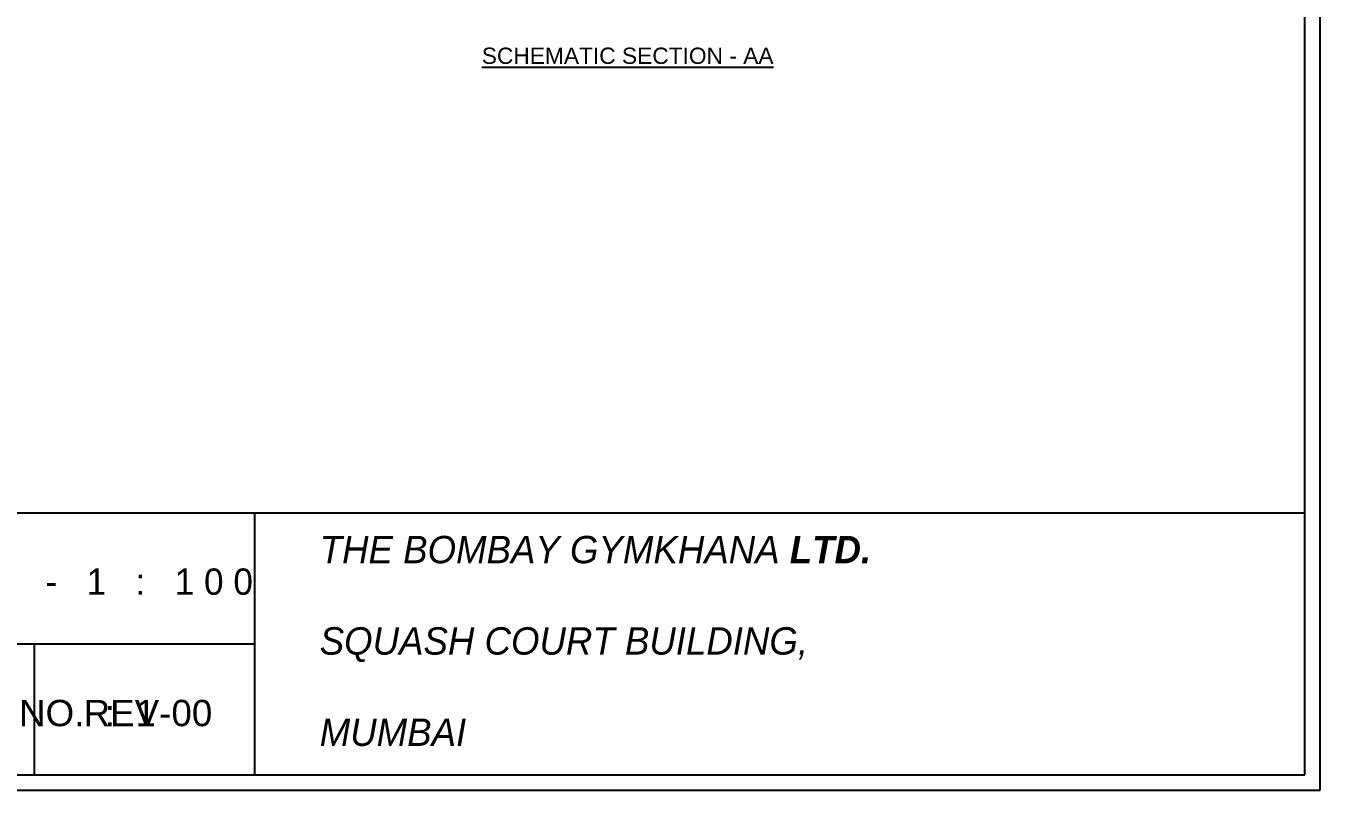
# Model space of a CAD drawing. Header units: millimetres. Extents: x -634016 to -633680, y -35980 to -35884.
# Drawn here: x -633911.2 to -633851.6, y -35977.5 to -35942.3 of the extents above; entities that cross this region are included whole.
import ezdxf

# ---------------------------------------------------------------- set-up
doc = ezdxf.new("R2010")
doc.units = ezdxf.units.MM
doc.header["$LTSCALE"] = 200
doc.header["$MEASUREMENT"] = 0
doc.layers.get('0').update_dxf_attribs({"linetype": 'CONTINUOUS'})
doc.layers.add('LEGEND', color=3, linetype='CONTINUOUS', lineweight=25)
doc.layers.add('Text', color=7, linetype='CONTINUOUS', lineweight=100)
doc.layers.add('STRUCTURE-03', color=6, linetype='CONTINUOUS')
doc.styles.add('style1', font='arial.ttf', dxfattribs={"height": 6})
doc.styles.add('style5', font='sanss___.ttf')

msp = doc.modelspace()

# ---------------------------------------------------------------- linework, layer by layer
for p, q in [((-633852.268, -35964.711), (-634015.694, -35964.711)), ((-633900.678, -35964.711), (-633900.678, -35976.767)), ((-633900.678, -35964.711), (-633900.678, -35976.767)), ((-633900.678, -35970.739), (-633929.716, -35970.739)), ((-633910.84, -35970.739), (-633910.84, -35976.767))]:
    msp.add_line(p, q)
for points in [[(-633851.567, -35977.469), (-633851.567, -35884.139), (-634016.395, -35884.139), (-634016.395, -35977.469)], [(-633852.268, -35976.767), (-633852.268, -35884.84), (-634015.694, -35884.84), (-634015.694, -35976.767)]]:
    msp.add_lwpolyline(points, close=True)

# ---------------------------------------------------------------- texts
at = {"layer": 'LEGEND', "color": 7, "insert": (-633890.203, -35943.26, 0.006), "char_height": 0.75, "width": 14.35748, "attachment_point": 1, "style": 'style1'}
msp.add_mtext('{\\LSCHEMATIC SECTION - AA}', dxfattribs=at)
at = {"layer": 'STRUCTURE-03', "linetype": 'Continuous', "insert": (-633897.672, -35965.756), "char_height": 1.26216, "width": 37.72028, "attachment_point": 1}
msp.add_mtext('{\\fStylus BT|b0|i1|c0|p34;\\C7;THE BOMBAY GYMKHANA \\fStylus BT|b1|i1|c0|p34;LTD.\\P\\fStylus BT|b0|i1|c0|p34;\\PSQUASH COURT BUILDING,\\P\\PMUMBAI}', dxfattribs=at)
at = {"layer": 'Text', "linetype": 'Continuous', "insert": (-633909.765, -35967.257), "char_height": 1.21307, "width": 28.41911, "attachment_point": 2}
msp.add_mtext('{\\fCentury Gothic|b0|i0|c0|p34;S C A L E   -   1   :   1 0 0}', dxfattribs=at)
at = {"layer": 'Text', "linetype": 'Continuous', "width": 28.41911, "attachment_point": 2, "style": 'style5'}
for s, insert, char_height in [('SHEET  NO.  :  1', (-633911.672, -35973.311), 1.21307), ('REV-00', (-633905.588, -35973.311), 1.2131)]:
    msp.add_mtext(s, dxfattribs=dict(at, insert=insert, char_height=char_height))

doc.saveas('drawing.dxf')
